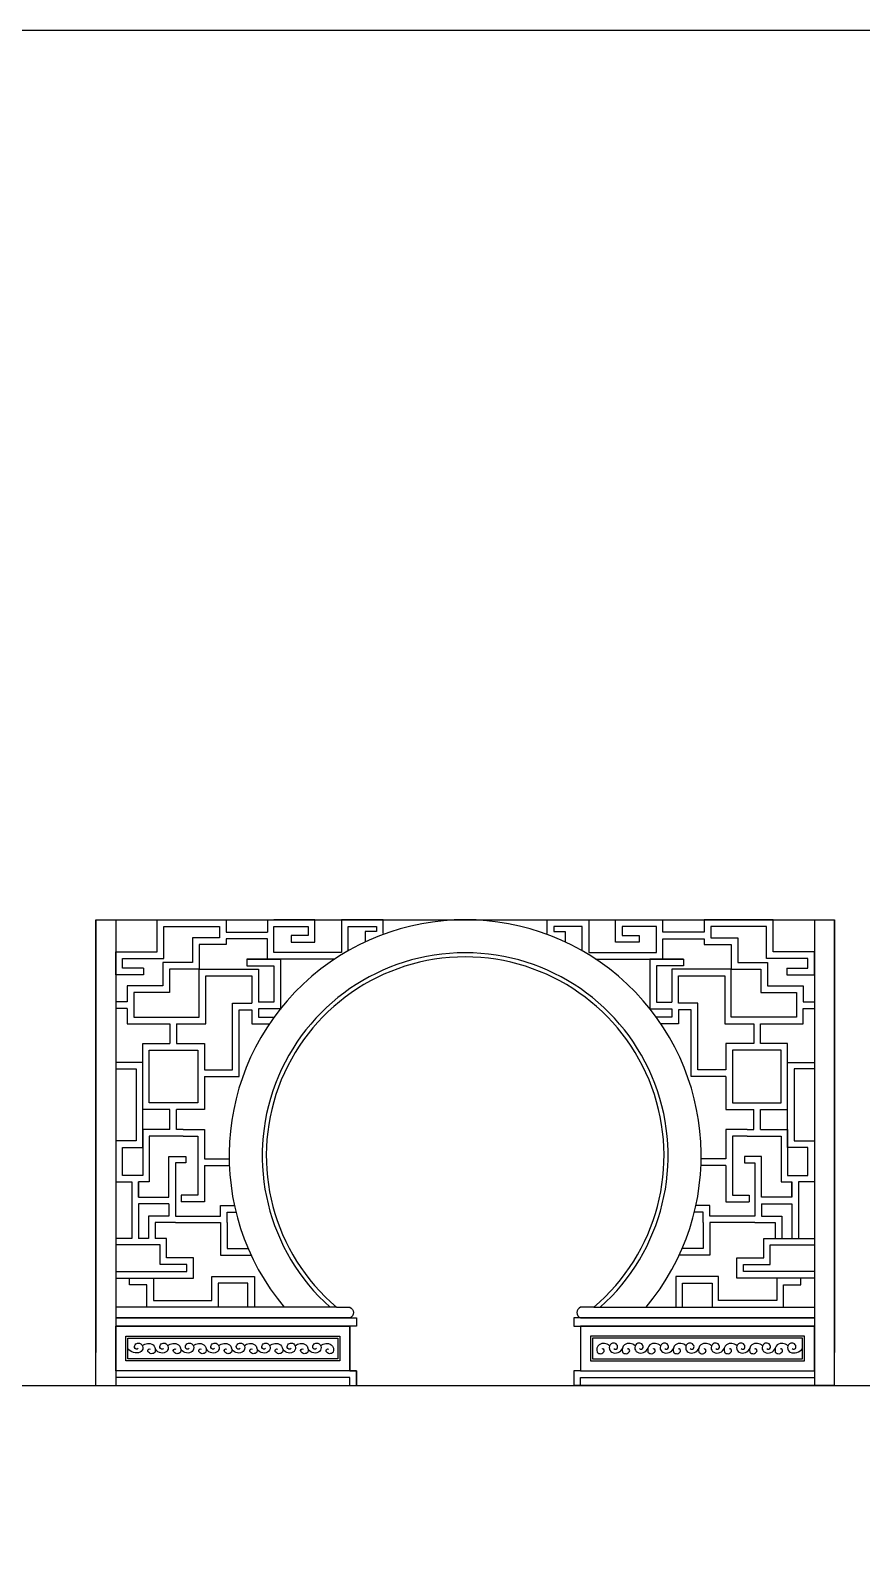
# Model space of a CAD drawing. Extents: x -66030 to 95157, y -13132 to 45879.
# Drawn here: x -36500 to -32474, y 38569 to 45879 of the extents above; entities that cross this region are included whole.
import ezdxf

# ---------------------------------------------------------------- set-up
doc = ezdxf.new("R2010")
doc.units = 0
doc.header["$LTSCALE"] = 100
doc.header["$MEASUREMENT"] = 0
for name, color, linetype in [('3', 11, 'CONTINUOUS'), ('4', 121, 'CONTINUOUS'), ('7', 105, 'CONTINUOUS')]:
    doc.layers.add(name, color=color, linetype=linetype)

msp = doc.modelspace()

# ---------------------------------------------------------------- linework, layer by layer
at = {"layer": '3', "linetype": 'ByBlock'}
for p, q in [((-35451.3, 41380.8), (-35451.3, 41348.8)), ((-33337.2, 41380.8), (-33337.2, 41348.8)), ((-35951, 41336.1), (-35951, 41304.1)), ((-35394.3, 41332.3), (-35394.3, 41323.6)), ((-33394.2, 41332.3), (-33394.2, 41323.6)), ((-32837.6, 41336.1), (-32837.6, 41304.1)), ((-35520.2, 41167.3), (-35426.3, 41167.3)), ((-35488.2, 41135.3), (-35426.3, 41135.3)), ((-33300.3, 41135.3), (-33362.2, 41135.3)), ((-35823.9, 41067.8), (-35823.9, 40971.7)), ((-35791.9, 41067.8), (-35791.9, 40971.7)), ((-35823.9, 40555.9), (-35823.9, 40652.1)), ((-35791.9, 40555.9), (-35791.9, 40652.1)), ((-32996.6, 40555.9), (-32996.6, 40652.1)), ((-32964.6, 40555.9), (-32964.6, 40652.1)), ((-35656.1, 40413), (-35536.6, 40413)), ((-35656.1, 40381), (-35535.7, 40381)), ((-33132.5, 40381), (-33252.8, 40381)), ((-33132.5, 40413), (-33251.9, 40413)), ((-35769.3, 40238.1), (-35769.3, 40206.1)), ((-33019.2, 40238.1), (-33019.2, 40206.1))]:
    msp.add_line(p, q, dxfattribs=at)
at = {"layer": '3', "color": 2}
msp.add_line((-66009.4, 39315.3), (95156.9, 39315.3), dxfattribs=at)
msp.add_lwpolyline([(95156.9, -13132.3), (-66009.4, -13132.3), (-66009.4, 45878.9), (95156.9, 45878.9)], close=True, dxfattribs=at)
at = {"layer": '3', "linetype": 'ByBlock'}
for points in [[(-35951, 41304.1), (-36085.6, 41304.1), (-36085.6, 41415.7), (-35885.3, 41415.7), (-35885.3, 41571.3), (-35551.1, 41571.3), (-35551.1, 41511.4), (-35351.8, 41511.4)], [(-35951, 41336.1), (-36053.6, 41336.1), (-36053.6, 41383.7), (-35853.3, 41383.7), (-35853.3, 41539.3), (-35583.1, 41539.3), (-35583.1, 41483.5), (-35714.4, 41483.5), (-35714.4, 41364.3), (-35857.6, 41364.3), (-35857.6, 41251), (-36030.7, 41251), (-36030.7, 41173.2)], [(-35351.8, 41571.3), (-35351.8, 41511.4)], [(-34791.1, 41505), (-34791.1, 41505), (-34791.1, 41571.3), (-34992.5, 41571.3), (-34992.5, 41412.8), (-35319.8, 41412.8), (-35319.8, 41539.3), (-35154.6, 41539.3), (-35154.6, 41495.1), (-35235.9, 41495.1), (-35235.9, 41463.1), (-35122.6, 41463.1), (-35122.6, 41571.3), (-35319.8, 41571.3)], [(-34960.5, 41421.1), (-34960.5, 41539.3), (-34823.1, 41539.3), (-34823.1, 41515), (-34823.1, 41515), (-34877.9, 41515), (-34877.9, 41463.9)], [(-33997.5, 41505), (-33997.5, 41505), (-33997.5, 41571.3), (-33796, 41571.3), (-33796, 41412.8), (-33468.7, 41412.8), (-33468.7, 41539.3), (-33634, 41539.3), (-33634, 41495.1), (-33552.7, 41495.1), (-33552.7, 41463.1), (-33666, 41463.1), (-33666, 41571.3), (-33468.7, 41571.3)], [(-33828, 41421.1), (-33828, 41539.3), (-33965.5, 41539.3), (-33965.5, 41515), (-33965.5, 41515), (-33910.6, 41515), (-33910.6, 41463.9)], [(-32837.6, 41304.1), (-32702.9, 41304.1), (-32702.9, 41415.7), (-32903.2, 41415.7), (-32903.2, 41571.3), (-33237.4, 41571.3), (-33237.4, 41511.4), (-33436.7, 41511.4), (-33436.7, 41571.3)], [(-32837.6, 41336.1), (-32734.9, 41336.1), (-32734.9, 41383.7), (-32935.2, 41383.7), (-32935.2, 41539.3), (-33205.4, 41539.3), (-33205.4, 41483.5), (-33074.1, 41483.5), (-33074.1, 41364.3), (-32930.9, 41364.3), (-32930.9, 41251), (-32757.8, 41251), (-32757.8, 41173.2)], [(-35025.9, 41380.8), (-35351.8, 41380.8), (-35351.8, 41479.4), (-35551.1, 41479.4), (-35551.1, 41451.5), (-35682.4, 41451.5), (-35682.4, 41332.3), (-35825.6, 41332.3), (-35825.6, 41219), (-35998.7, 41219), (-35998.7, 41099.8), (-35682.4, 41099.8), (-35682.4, 41332.3), (-35394.3, 41332.3), (-35394.3, 41171.4)], [(-33762.6, 41380.8), (-33436.7, 41380.8), (-33436.7, 41479.4), (-33237.4, 41479.4), (-33237.4, 41451.5), (-33106.1, 41451.5), (-33106.1, 41332.3), (-32962.9, 41332.3), (-32962.9, 41219), (-32789.8, 41219), (-32789.8, 41099.8), (-33106.1, 41099.8), (-33106.1, 41332.3), (-33394.2, 41332.3), (-33394.2, 41171.4)], [(-35351.8, 41380.8), (-35451.3, 41380.8)], [(-35451.3, 41380.8), (-35288.9, 41380.8), (-35288.9, 41136.7)], [(-33337.2, 41380.8), (-33499.7, 41380.8), (-33499.7, 41136.7)], [(-33436.7, 41380.8), (-33337.2, 41380.8)], [(-35451.3, 41348.8), (-35320.9, 41348.8), (-35320.9, 41171.4)], [(-33337.2, 41348.8), (-33467.7, 41348.8), (-33467.7, 41171.4)], [(-35791.9, 41067.8), (-35650.4, 41067.8), (-35650.4, 41300.3), (-35426.3, 41300.3), (-35426.3, 41167.3)], [(-36030.7, 41173.2), (-36085.6, 41173.2)], [(-35656.3, 40843.9), (-35520.2, 40843.9), (-35520.2, 41167.3)], [(-35320.9, 41171.4), (-35394.3, 41171.4)], [(-33467.7, 41171.4), (-33394.2, 41171.4)], [(-32757.8, 41173.2), (-32702.9, 41173.2)], [(-36030.7, 41141.2), (-36085.6, 41141.2)], [(-36030.7, 41141.2), (-36030.7, 41067.8), (-35823.9, 41067.8)], [(-35656.3, 40811.9), (-35488.2, 40811.9), (-35488.2, 41135.3)], [(-35426.3, 41135.3), (-35426.3, 41067.8), (-35341.3, 41067.8)], [(-35288.9, 41139.4), (-35394.3, 41139.4)], [(-35394.3, 41139.4), (-35394.3, 41099.8), (-35319, 41099.8)], [(-33499.7, 41139.4), (-33394.2, 41139.4)], [(-33394.2, 41139.4), (-33394.2, 41099.8), (-33469.6, 41099.8)], [(-33362.2, 41135.3), (-33362.2, 41067.8), (-33447.2, 41067.8)], [(-33132.2, 40811.9), (-33300.3, 40811.9), (-33300.3, 41135.3)], [(-32964.6, 40652.1), (-32833.2, 40652.1), (-32833.2, 40971.7), (-32964.6, 40971.7), (-32964.6, 41067.8), (-32757.8, 41067.8), (-32757.8, 41141.2), (-32702.9, 41141.2)], [(-35823.9, 40652.1), (-35955.3, 40652.1), (-35955.3, 40971.7), (-35823.9, 40971.7)], [(-35791.9, 40971.7), (-35656.3, 40971.7), (-35656.3, 40843.9)], [(-35823.9, 40555.9), (-35955.3, 40555.9), (-35955.3, 40333.6), (-36053.6, 40333.6), (-36053.6, 40469.2), (-35955.3, 40469.2), (-35955.3, 40880.7), (-36085.6, 40880.7)], [(-32964.6, 40555.9), (-32833.2, 40555.9), (-32833.2, 40333.6), (-32734.9, 40333.6), (-32734.9, 40469.2), (-32833.2, 40469.2), (-32833.2, 40880.7), (-32702.9, 40880.7)], [(-36085.6, 40848.7), (-35987.3, 40848.7), (-35987.3, 40501.2), (-36085.6, 40501.2), (-36085.6, 40301.6), (-36007.1, 40301.6), (-36007.1, 40028.3)], [(-35656.3, 40811.9), (-35656.3, 40652.1), (-35791.9, 40652.1)], [(-33132.2, 40811.9), (-33132.2, 40652.1), (-32996.6, 40652.1)], [(-32702.9, 40848.7), (-32801.2, 40848.7), (-32801.2, 40501.2), (-32702.9, 40501.2), (-32702.9, 40301.6), (-32781.5, 40301.6), (-32781.5, 40028.3)], [(-35759.9, 40523.9), (-35923.3, 40523.9), (-35923.3, 40301.6), (-35975.1, 40301.6)], [(-35759.9, 40555.9), (-35791.9, 40555.9)], [(-35759.9, 40523.9), (-35688.1, 40523.9), (-35688.1, 40238.1), (-35769.3, 40238.1)], [(-35759.9, 40555.9), (-35656.1, 40555.9), (-35656.1, 40413)], [(-33028.6, 40555.9), (-33132.5, 40555.9), (-33132.5, 40413)], [(-33028.6, 40523.9), (-33100.5, 40523.9), (-33100.5, 40238.1), (-33019.2, 40238.1)], [(-33028.6, 40555.9), (-32996.6, 40555.9)], [(-33028.6, 40523.9), (-32865.2, 40523.9), (-32865.2, 40301.6), (-32813.5, 40301.6)], [(-35975.1, 40227.8), (-35828.7, 40227.8), (-35828.7, 40425.4), (-35745.9, 40425.4), (-35745.9, 40393.4), (-35796.7, 40393.4), (-35796.7, 40136.6), (-35578.7, 40136.6), (-35578.7, 40187.3), (-35510.9, 40187.3)], [(-35656.1, 40381), (-35656.1, 40206.1), (-35769.3, 40206.1)], [(-32813.5, 40227.8), (-32959.8, 40227.8), (-32959.8, 40425.4), (-33042.6, 40425.4), (-33042.6, 40393.4), (-32991.8, 40393.4), (-32991.8, 40136.6), (-33209.8, 40136.6), (-33209.8, 40187.3), (-33277.6, 40187.3)], [(-33132.5, 40381), (-33132.5, 40206.1), (-33019.2, 40206.1)], [(-35828.7, 40195.8), (-35975.1, 40195.8)], [(-35975.1, 40195.8), (-35975.1, 40028.3)], [(-35828.7, 40136.6), (-35926.4, 40136.6), (-35926.4, 40028.3)], [(-35828.7, 40195.8), (-35828.7, 40136.6)], [(-35546.7, 40104.6), (-35546.7, 40155.3), (-35503.5, 40155.3)], [(-33241.8, 40104.6), (-33241.8, 40155.3), (-33285, 40155.3)], [(-32959.8, 40195.8), (-32959.8, 40136.6)], [(-32959.8, 40195.8), (-32813.5, 40195.8)], [(-32959.8, 40136.6), (-32862.2, 40136.6), (-32862.2, 40030.5)], [(-32813.5, 40195.8), (-32813.5, 40028.3)], [(-35796.7, 40104.6), (-35894.4, 40104.6), (-35894.4, 40028.3)], [(-35796.7, 40104.6), (-35601.4, 40104.6)], [(-35601.4, 40104.6), (-35578.7, 40104.6)], [(-35578.7, 40104.6), (-35578.7, 39947.8), (-35430.5, 39947.8)], [(-35546.7, 40104.6), (-35546.7, 39979.8), (-35444.8, 39979.8)], [(-33209.8, 40104.6), (-33209.8, 39947.8), (-33358, 39947.8)], [(-33241.8, 40104.6), (-33241.8, 39979.8), (-33343.7, 39979.8)], [(-33187.1, 40104.6), (-33209.8, 40104.6)], [(-32991.8, 40104.6), (-33187.1, 40104.6)], [(-32991.8, 40104.6), (-32894.2, 40104.6), (-32894.2, 40030.5)], [(-36085.6, 39835.5), (-35709.4, 39835.5), (-35709.4, 39933.4), (-35839.4, 39933.4), (-35839.4, 40028.3), (-35894.4, 40028.3)], [(-36007.1, 40028.3), (-36085.6, 40028.3)], [(-36085.6, 39867.5), (-35741.4, 39867.5), (-35741.4, 39901.4), (-35871.4, 39901.4), (-35871.4, 39996.3), (-36085.6, 39996.3)], [(-35926.4, 40028.3), (-35975.1, 40028.3)], [(-32702.9, 39835.5), (-33079.2, 39835.5), (-33079.2, 39933.4), (-32949.1, 39933.4), (-32949.1, 40028.3), (-32702.9, 40028.3)], [(-32702.9, 39867.5), (-33047.2, 39867.5), (-33047.2, 39901.4), (-32917.1, 39901.4), (-32917.1, 39996.3), (-32702.9, 39996.3)], [(-35446.2, 39694.8), (-35446.2, 39811.4), (-35589.3, 39811.4), (-35589.3, 39694.8), (-35849.4, 39694.8), (-35934.5, 39694.8), (-35934.5, 39803.5), (-36019.5, 39803.5), (-36019.5, 39835.5), (-35902.5, 39835.5), (-35902.5, 39726.8), (-35621.3, 39726.8), (-35621.3, 39843.4), (-35414.2, 39843.4), (-35414.2, 39694.8)], [(-33342.3, 39694.8), (-33342.3, 39811.4), (-33199.2, 39811.4), (-33199.2, 39694.8), (-32939.1, 39694.8), (-32854.1, 39694.8), (-32854.1, 39803.5), (-32769, 39803.5), (-32769, 39835.5), (-32886.1, 39835.5), (-32886.1, 39726.8), (-33167.2, 39726.8), (-33167.2, 39843.4), (-33374.3, 39843.4), (-33374.3, 39694.8)]]:
    msp.add_lwpolyline(points, dxfattribs=at)
for points in [[(-33362.2, 41167.3), (-33362.2, 41300.3), (-33138.1, 41300.3), (-33138.1, 41067.8), (-32996.6, 41067.8), (-32996.6, 40971.7), (-33132.2, 40971.7), (-33132.2, 40843.9), (-33268.3, 40843.9), (-33268.3, 41167.3)], [(-35923.3, 40939.7), (-35688.3, 40939.7), (-35688.3, 40684.1), (-35923.3, 40684.1)], [(-32865.2, 40939.7), (-33100.2, 40939.7), (-33100.2, 40684.1), (-32865.2, 40684.1)], [(-35975.1, 40227.8), (-35975.1, 40301.6), (-35975.1, 40227.8)], [(-32813.5, 40227.8), (-32813.5, 40301.6), (-32813.5, 40227.8)], [(-36027.6, 39545.3), (-35011.1, 39545.3), (-35011.1, 39445.3), (-36027.6, 39445.3)], [(-32760.9, 39545.3), (-33777.4, 39545.3), (-33777.4, 39445.3), (-32760.9, 39445.3)]]:
    msp.add_lwpolyline(points, close=True, dxfattribs=at)
for points in [[(-35977.1, 39495, -0.640234), (-35995, 39499.7, -0.57945), (-35970.2, 39520.3, -0.650063), (-35967.6, 39477, -0.327063), (-36027.6, 39494.6)], [(-35956.7, 39507.4, -0.352919), (-35905.3, 39513.3, -0.28373), (-35895.7, 39477.4, -0.538728), (-35929.8, 39480.9, -0.684593), (-35918.7, 39492.3)], [(-35853.8, 39495, -0.640234), (-35871.7, 39499.7, -0.57945), (-35846.9, 39520.3, -0.650063), (-35844.3, 39477, -0.450658), (-35895.4, 39496.7)], [(-35833.4, 39507.4, -0.352919), (-35782, 39513.3, -0.28373), (-35772.4, 39477.4, -0.538728), (-35806.5, 39480.9, -0.684593), (-35795.4, 39492.3)], [(-35730.5, 39495, -0.640234), (-35748.4, 39499.7, -0.57945), (-35723.6, 39520.3, -0.650063), (-35721, 39477, -0.450658), (-35772.1, 39496.7)], [(-35710.1, 39507.4, -0.352919), (-35658.7, 39513.3, -0.28373), (-35649.1, 39477.4, -0.538728), (-35683.2, 39480.9, -0.684593), (-35672.1, 39492.3)], [(-35607.2, 39495, -0.640234), (-35625.1, 39499.7, -0.57945), (-35600.3, 39520.3, -0.650063), (-35597.7, 39477, -0.450658), (-35648.8, 39496.7)], [(-35586.8, 39507.4, -0.352919), (-35535.4, 39513.3, -0.28373), (-35525.8, 39477.4, -0.538728), (-35559.9, 39480.9, -0.684593), (-35548.8, 39492.3)], [(-35483.9, 39495, -0.640234), (-35501.9, 39499.7, -0.57945), (-35477, 39520.3, -0.650063), (-35474.4, 39477, -0.450658), (-35525.5, 39496.7)], [(-35463.5, 39507.4, -0.352919), (-35412.1, 39513.3, -0.28373), (-35402.5, 39477.4, -0.538728), (-35436.6, 39480.9, -0.684593), (-35425.5, 39492.3)], [(-35360.6, 39495, -0.640234), (-35378.6, 39499.7, -0.57945), (-35353.8, 39520.3, -0.650063), (-35351.1, 39477, -0.450658), (-35402.2, 39496.7)], [(-35340.2, 39507.4, -0.352919), (-35288.8, 39513.3, -0.28373), (-35279.2, 39477.4, -0.538728), (-35313.3, 39480.9, -0.684593), (-35302.2, 39492.3)], [(-35237.3, 39495, -0.640234), (-35255.3, 39499.7, -0.57945), (-35230.5, 39520.3, -0.650063), (-35227.8, 39477, -0.450658), (-35278.9, 39496.7)], [(-35216.9, 39507.4, -0.352919), (-35165.5, 39513.3, -0.28373), (-35155.9, 39477.4, -0.538728), (-35190, 39480.9, -0.684593), (-35178.9, 39492.3)], [(-35114, 39495, -0.640234), (-35132, 39499.7, -0.57945), (-35107.2, 39520.3, -0.650063), (-35104.5, 39477, -0.450658), (-35155.6, 39496.7)], [(-35093.6, 39507.4, -0.352919), (-35042.2, 39513.3, -0.28373), (-35032.6, 39477.4, -0.538728), (-35066.7, 39480.9, -0.684593), (-35055.6, 39492.3)], [(-33694.9, 39507.4, 0.352919), (-33746.3, 39513.3, 0.28373), (-33755.9, 39477.4, 0.538728), (-33721.8, 39480.9, 0.684593), (-33732.9, 39492.3)], [(-33674.5, 39495, 0.640234), (-33656.6, 39499.7, 0.57945), (-33681.4, 39520.3, 0.650063), (-33684, 39477, 0.450658), (-33632.9, 39496.7)], [(-33571.6, 39507.4, 0.352919), (-33623, 39513.3, 0.28373), (-33632.6, 39477.4, 0.538728), (-33598.5, 39480.9, 0.684593), (-33609.6, 39492.3)], [(-33551.2, 39495, 0.640234), (-33533.3, 39499.7, 0.57945), (-33558.1, 39520.3, 0.650063), (-33560.7, 39477, 0.450658), (-33509.6, 39496.7)], [(-33448.3, 39507.4, 0.352919), (-33499.7, 39513.3, 0.28373), (-33509.3, 39477.4, 0.538728), (-33475.2, 39480.9, 0.684593), (-33486.3, 39492.3)], [(-33427.9, 39495, 0.640234), (-33410, 39499.7, 0.57945), (-33434.8, 39520.3, 0.650063), (-33437.4, 39477, 0.450658), (-33386.3, 39496.7)], [(-33325, 39507.4, 0.352919), (-33376.4, 39513.3, 0.28373), (-33386, 39477.4, 0.538728), (-33351.9, 39480.9, 0.684593), (-33363, 39492.3)], [(-33304.6, 39495, 0.640234), (-33286.7, 39499.7, 0.57945), (-33311.5, 39520.3, 0.650063), (-33314.1, 39477, 0.450658), (-33263, 39496.7)], [(-33201.7, 39507.4, 0.352919), (-33253.1, 39513.3, 0.28373), (-33262.8, 39477.4, 0.538728), (-33228.6, 39480.9, 0.684593), (-33239.7, 39492.3)], [(-33181.3, 39495, 0.640234), (-33163.4, 39499.7, 0.57945), (-33188.2, 39520.3, 0.650063), (-33190.8, 39477, 0.450658), (-33139.7, 39496.7)], [(-33078.4, 39507.4, 0.352919), (-33129.8, 39513.3, 0.28373), (-33139.5, 39477.4, 0.538728), (-33105.4, 39480.9, 0.684593), (-33116.4, 39492.3)], [(-33058, 39495, 0.640234), (-33040.1, 39499.7, 0.57945), (-33064.9, 39520.3, 0.650063), (-33067.5, 39477, 0.450658), (-33016.4, 39496.7)], [(-32955.1, 39507.4, 0.352919), (-33006.5, 39513.3, 0.28373), (-33016.2, 39477.4, 0.538728), (-32982.1, 39480.9, 0.684593), (-32993.1, 39492.3)], [(-32934.7, 39495, 0.640234), (-32916.8, 39499.7, 0.57945), (-32941.6, 39520.3, 0.650063), (-32944.2, 39477, 0.450658), (-32893.2, 39496.7)], [(-32831.9, 39507.4, 0.352919), (-32883.3, 39513.3, 0.28373), (-32892.9, 39477.4, 0.538728), (-32858.8, 39480.9, 0.684593), (-32869.8, 39492.3)], [(-32811.4, 39495, 0.640234), (-32793.5, 39499.7, 0.57945), (-32818.3, 39520.3, 0.650063), (-32820.9, 39477, 0.327063), (-32760.9, 39494.6)]]:
    msp.add_lwpolyline(points, format="xyb", dxfattribs=at)
msp.add_arc((-34394.3, 40428.8), 982.5, 311.65681, 228.34319, dxfattribs=at)
at = {"layer": '4'}
for p, q in [((-36181.6, 39315.3), (-36181.6, 41571.3)), ((-32606.9, 39315.3), (-32606.9, 41571.3))]:
    msp.add_line(p, q, dxfattribs=at)
at = {"layer": '4', "linetype": 'ByBlock'}
for p, q in [((-35016.8, 39694.8), (-34953.1, 39694.8)), ((-33771.7, 39694.8), (-33835.4, 39694.8)), ((-36181.6, 39315.3), (-34920.9, 39315.3)), ((-32606.9, 39315.3), (-33867.6, 39315.3))]:
    msp.add_line(p, q, dxfattribs=at)
msp.add_lwpolyline([(-36181.6, 41571.3), (-32606.9, 41571.3)], dxfattribs=at)
at = {"layer": '4'}
for points in [[(-36181.6, 41571.3), (-36181.6, 39475.3)], [(-36085.6, 41571.3), (-36085.6, 39315.3)], [(-32702.9, 41571.3), (-32702.9, 39315.3)], [(-32606.9, 41571.3), (-32606.9, 39475.3)], [(-36181.6, 39315.3), (-35352.4, 39315.3)], [(-32606.9, 39315.3), (-33436.2, 39315.3)]]:
    msp.add_lwpolyline(points, dxfattribs=at)
at = {"layer": '4', "linetype": 'ByBlock'}
for points in [[(-34953.1, 39694.8, -0.690903), (-34953.1, 39643.3), (-34920.9, 39643.3), (-34920.9, 39603.3), (-34953.1, 39603.3), (-34953.1, 39387.3), (-34920.9, 39387.3), (-34920.9, 39315.3)], [(-33835.4, 39694.8, 0.690903), (-33835.4, 39643.3), (-33867.6, 39643.3), (-33867.6, 39603.3), (-33835.4, 39603.3), (-33835.4, 39387.3), (-33867.6, 39387.3), (-33867.6, 39315.3)]]:
    msp.add_lwpolyline(points, format="xyb", dxfattribs=at)
msp.add_arc((-34394.3, 40428.8), 962.5, 310.30033, 229.69967, dxfattribs=at)
at = {"layer": '7', "linetype": 'ByBlock'}
for p, q in [((-35016.8, 39694.8), (-36085.6, 39694.8)), ((-33771.7, 39694.8), (-32702.9, 39694.8)), ((-36085.6, 39643.3), (-34953.1, 39643.3)), ((-34953.1, 39643.3), (-36085.6, 39643.3)), ((-33835.4, 39643.3), (-32702.9, 39643.3)), ((-32702.9, 39643.3), (-33835.4, 39643.3)), ((-36085.6, 39603.3), (-34953.1, 39603.3)), ((-34953.1, 39603.3), (-36085.6, 39603.3)), ((-36085.6, 39387.3), (-36085.6, 39603.3)), ((-34953.1, 39387.3), (-34953.1, 39603.3)), ((-33835.4, 39603.3), (-32702.9, 39603.3)), ((-32702.9, 39603.3), (-33835.4, 39603.3)), ((-32702.9, 39387.3), (-32702.9, 39603.3)), ((-34953.1, 39387.3), (-36085.6, 39387.3)), ((-33835.4, 39387.3), (-32702.9, 39387.3)), ((-33835.4, 39387.3), (-32702.9, 39387.3))]:
    msp.add_line(p, q, dxfattribs=at)
for points in [[(-36037.6, 39555.3), (-35001.1, 39555.3), (-35001.1, 39435.3), (-36037.6, 39435.3)], [(-32750.9, 39555.3), (-33787.4, 39555.3), (-33787.4, 39435.3), (-32750.9, 39435.3)]]:
    msp.add_lwpolyline(points, close=True, dxfattribs=at)
for points in [[(-34920.9, 39315.3), (-34920.9, 39387.3), (-36085.6, 39387.3)], [(-34952.9, 39315.3), (-34952.9, 39355.3), (-36085.6, 39355.3)], [(-33835.6, 39315.3), (-33835.6, 39355.3), (-32702.9, 39355.3)]]:
    msp.add_lwpolyline(points, dxfattribs=at)
msp.add_arc((-34394.3, 40428.8), 1142.5, 320.02106, 219.97894, dxfattribs=at)

doc.saveas('drawing.dxf')
